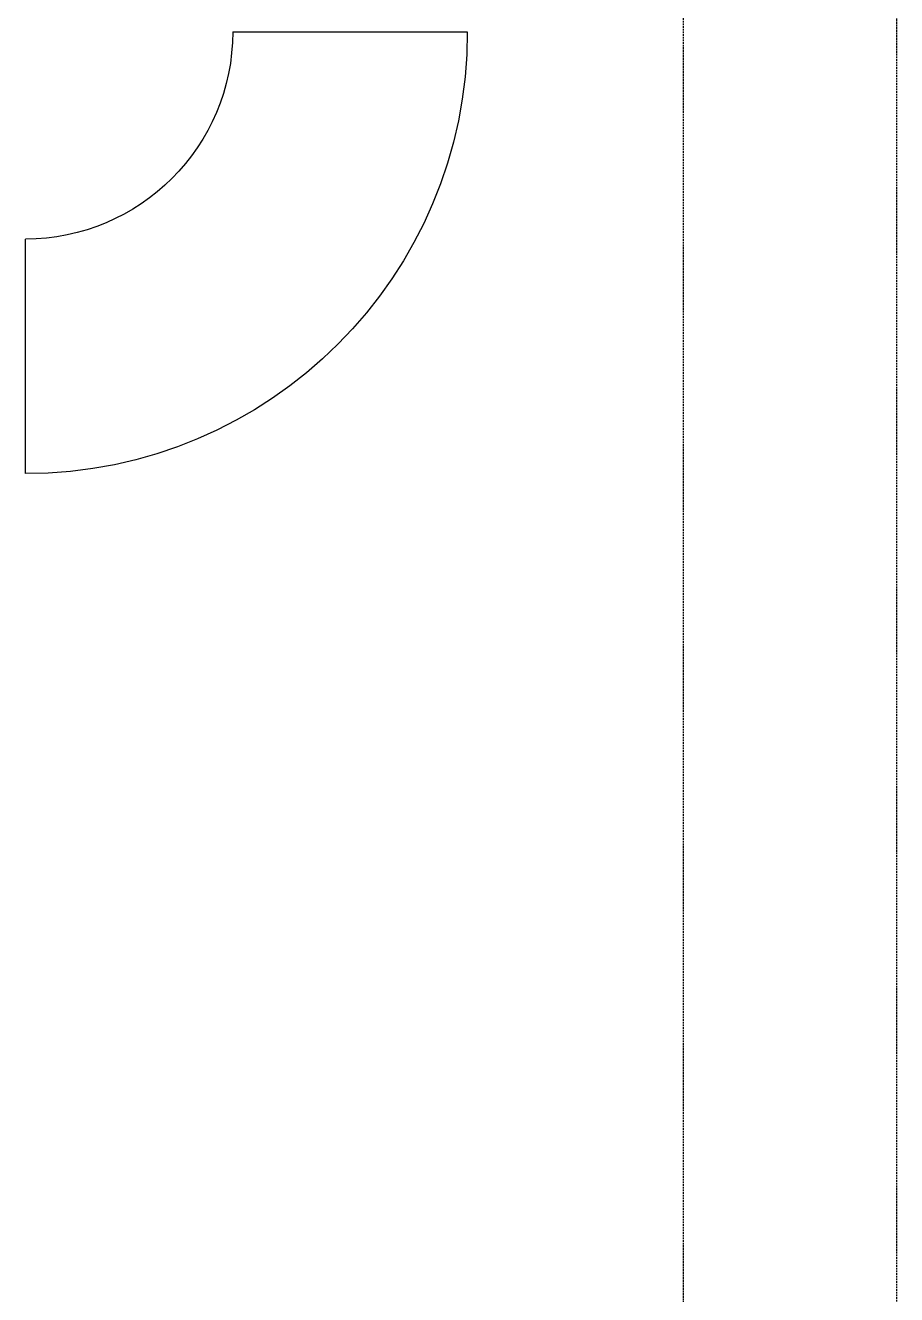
# Model space of a CAD drawing. Extents: x 0 to 160756, y 0 to 229247.
# Drawn here: x 45824 to 46438, y 70421 to 71315 of the extents above; entities that cross this region are included whole.
import ezdxf

# ---------------------------------------------------------------- set-up
doc = ezdxf.new("R2010")
doc.units = 0
doc.header["$LTSCALE"] = 10
doc.linetypes.add('XCM7P30CDA$0$20P1-CDA-03-C10-00$0$XCM2QB1$0$HIDDEN', pattern=[0.375, 0.25, -0.125])
doc.layers.add('XCM7P30CDA$0$U-CDA-PIPE', color=252, linetype='Continuous')

# ---------------------------------------------------------------- blocks, each defined once
blk = doc.blocks.new('XCM7P30CDA$0$F22P2-CDA-07-C20-00$0$LRElbow-16.52')
for p, q in [((22.86, -8.26), (22.86, 8.26)), ((-8.26, -22.86), (8.26, -22.86))]:
    blk.add_line(p, q)
for radius in [31.12, 14.6]:
    blk.add_arc((22.86, -22.86), radius, 90, 180)
blk = doc.blocks.new('XCM7P30CDA')
at = {"color": 50, "linetype": 'XCM7P30CDA$0$20P1-CDA-03-C10-00$0$XCM2QB1$0$HIDDEN', "ltscale": 0.5}
blk.add_lwpolyline([(46437.8, 69381.95), (46287.8, 69381.95), (46287.8, 72052.33), (46437.8, 72052.33)], close=True, dxfattribs=at)
at = {"layer": 'XCM7P30CDA$0$U-CDA-PIPE', "xscale": -10, "yscale": 10, "zscale": 10, "rotation": 270}
blk.add_blockref('XCM7P30CDA$0$F22P2-CDA-07-C20-00$0$LRElbow-16.52', (46052.91, 71081.79), dxfattribs=at)

msp = doc.modelspace()

# ---------------------------------------------------------------- block references
msp.add_blockref('XCM7P30CDA', (0, 0))

doc.saveas('drawing.dxf')
